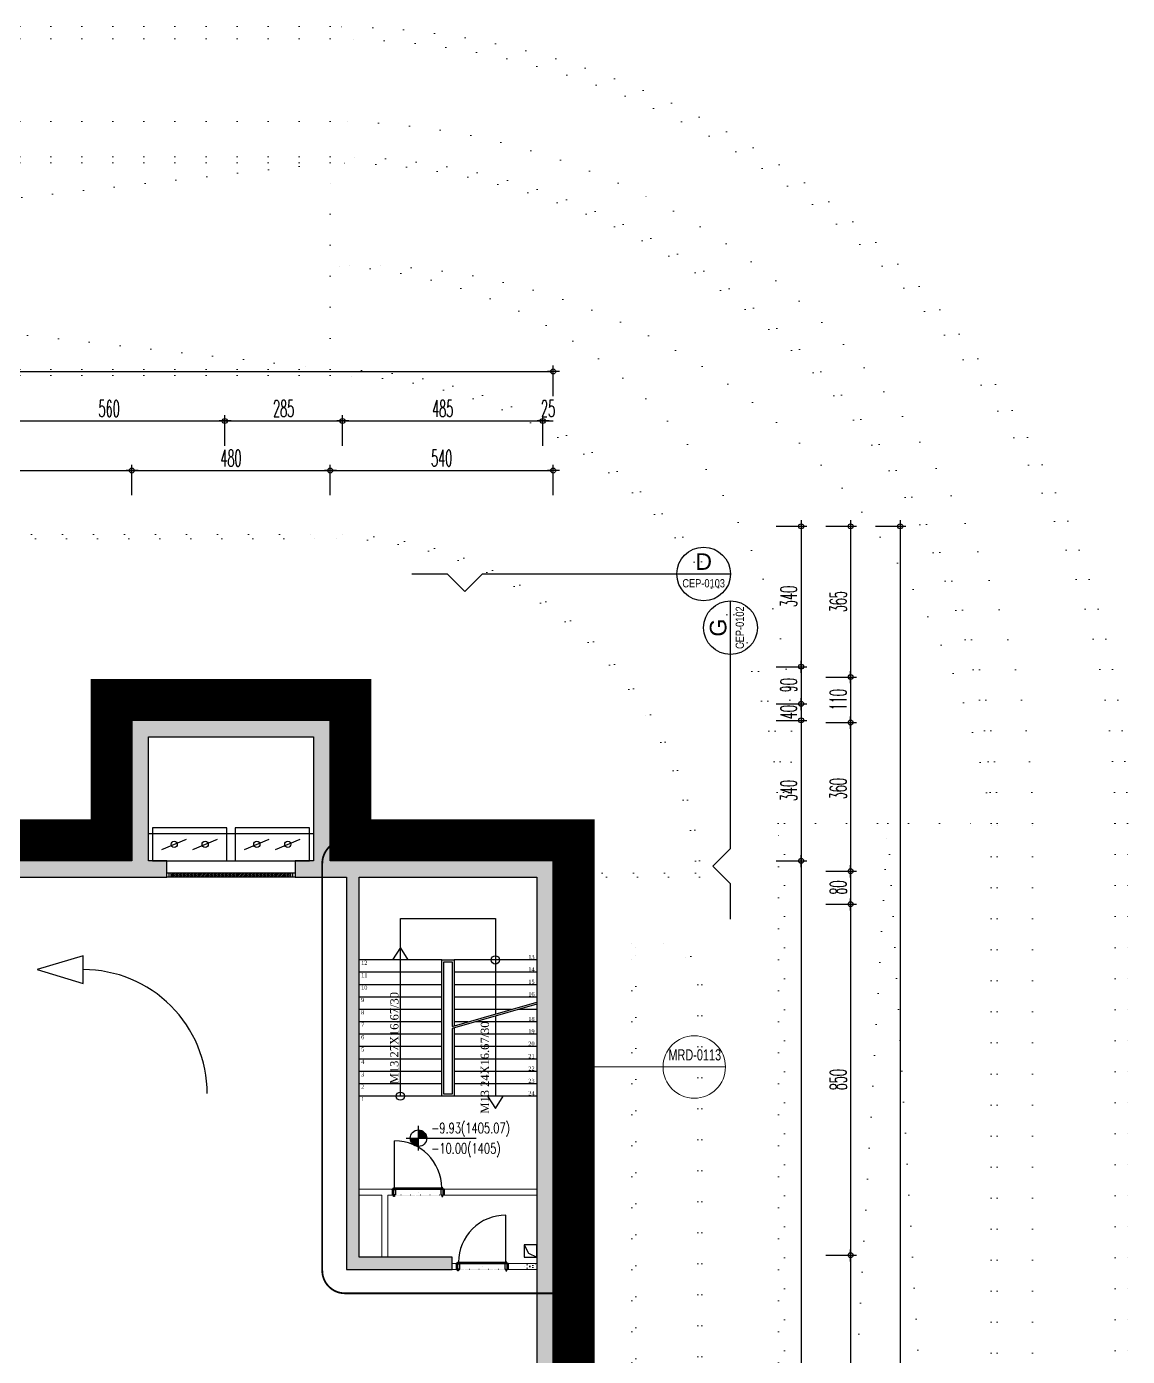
# Model space of a CAD drawing. Extents: x -5598 to 26293, y -3808 to 13850.
# Drawn here: x 19995 to 22660, y 10630 to 13850 of the extents above; entities that cross this region are included whole.
import ezdxf
from ezdxf.enums import TextEntityAlignment as Align

# ---------------------------------------------------------------- set-up
doc = ezdxf.new("R2010")
doc.units = 0
doc.header["$LTSCALE"] = 100
doc.header["$MEASUREMENT"] = 0
doc.linetypes.add('DOT', pattern=[0.25, 0, -0.25])
doc.linetypes.add('HIDDEN', pattern=[0.375, 0.25, -0.125])
for name, color, linetype in [('GOR', 7, 'Continuous'), ('KA-PEN', 5, 'Continuous'), ('KA-PEN-5 @ 1', 5, 'Continuous'), ('KOLON', 7, 'Continuous'), ('KOR KASA', 1, 'Continuous'), ('KOT', 7, 'Continuous'), ('MEKANIK', 7, 'Continuous'), ('MERD', 7, 'Continuous'), ('OK', 7, 'Continuous'), ('OLCU DIS', 7, 'Continuous'), ('SOLID', 7, 'Continuous'), ('TARAMA', 7, 'Continuous'), ('YAZI', 7, 'Continuous')]:
    doc.layers.add(name, color=color, linetype=linetype)
for name, color, linetype, lineweight in [('Y-DETAIL NUMBER', 140, 'Continuous', 18), ('Y-DUVAR GAZBETON', 161, 'Continuous', 20), ('YOLLAR', 7, 'Continuous', 15)]:
    doc.layers.add(name, color=color, linetype=linetype, lineweight=lineweight)
doc.styles.add('ARIAL', font='arial.ttf', dxfattribs={"width": 0.7})
doc.styles.add('OLC-50', font='romans.shx', dxfattribs={"width": 0.5, "height": 0.15})
doc.styles.add('olcu', font='romans.shx', dxfattribs={"width": 0.5})
doc.styles.add('style5', font='', dxfattribs={"height": 12})
doc.styles.add('YAZI', font='times.ttf')
doc.styles.get('style5').set_extended_font_data('Haettenschweiler', bold=True)
doc.dimstyles.new('1-200', dxfattribs={"dimtxt": 40, "dimasz": 2, "dimexe": 0, "dimexo": 0, "dimgap": 10, "dimtad": 1, "dimdec": 4, "dimrnd": 0.1, "dimzin": 9, "dimdsep": 46, "dimtxsty": 'olcu', "dimblk1": 'SOL', "dimblk2": 'SAG', "dimsah": 1, "dimcen": 0, "dimse1": 1, "dimse2": 1, "dimclre": 13, "dimadec": 0, "dimazin": 0, "dimtfac": 1, "dimtdec": 4, "dimtix": 1, "dimtmove": 2, "dimatfit": 2, "dimldrblk": 'SOL', "dimfxl": 0, "dimtolj": 1, "dimarcsym": 0})

# ---------------------------------------------------------------- blocks, each defined once
blk = doc.blocks.new('OK-OTOPARK2')
at = {"layer": 'OK'}
blk.add_lwpolyline([(212.1, 87.9, 0.414214), (-87.9, -212.1)], format="xyb", dxfattribs=at)
blk.add_lwpolyline([(-88.2, -324.2), (-54.2, -212.1), (-121.6, -212.1)], close=True, dxfattribs=at)
blk = doc.blocks.new('*U44')
blk.add_lwpolyline([(-7.061, 0), (-6.205, 0), (-5.778, -0.428), (-5.35, 0), (0.65, 0)])
blk.add_circle((0, 0), 0.65)
at = {"style": 'ARIAL'}
blk.add_attdef('10', text='', height=0.4, dxfattribs=at).set_placement((0, 0.3), align=Align.MIDDLE_CENTER)
at = {"style": 'ARIAL', "width": 0.8}
blk.add_attdef('AL134', text='', height=0.2, dxfattribs=at).set_placement((0, -0.225), align=Align.MIDDLE_CENTER)
blk = doc.blocks.new('*U37')
blk.add_lwpolyline([(-7.061, 0), (-6.205, 0), (-5.778, 0.428), (-5.35, 0), (0.65, 0)])
blk.add_circle((0, 0), 0.65)
at = {"style": 'ARIAL'}
blk.add_attdef('10', text='', height=0.4, dxfattribs=at).set_placement((0, 0.3), align=Align.MIDDLE_CENTER)
at = {"style": 'ARIAL', "width": 0.8}
blk.add_attdef('AL134', text='', height=0.2, dxfattribs=at).set_placement((0, -0.225), align=Align.MIDDLE_CENTER)
blk = doc.blocks.new('KESIT YERLERI')
at = {"layer": 'YAZI', "color": 7, "xscale": 100, "yscale": 100, "zscale": 100}
blk.add_blockref('*U44', (24929.2, 20904.2), dxfattribs=at).add_auto_attribs({'10': 'D', 'AL134': 'CEP-0103'})
at = {"layer": 'YAZI', "color": 7, "xscale": 100, "yscale": 100, "zscale": 100, "rotation": 90}
blk.add_blockref('*U37', (24994.2, 20774.2), dxfattribs=at).add_auto_attribs({'10': 'G', 'AL134': 'CEP-0102'})
blk = doc.blocks.new('*U550')
at = {"color": 0, "linetype": 'ByBlock', "ltscale": 3}
for p, q in [((14849.9, 1530), (-5410.1, 1530)), ((14849.9, 1500), (-5410.1, 1500)), ((14849.9, 1300), (-5410.1, 1300)), ((14849.9, 1215), (-5410.1, 1215)), ((14849.9, 1200), (-5410.1, 1200)), ((14849.9, 700), (12112.4, 700)), ((14849.9, 685), (12112.4, 685)), ((15935, -4785), (15935, -400)), ((15950, -400), (15950, -4785)), ((16450, -7540), (16450, -400)), ((16465, -7540), (16465, -400)), ((16550, -7540), (16550, -400)), ((16750, -400), (16750, -4785)), ((16780, -400), (16780, -4785)), ((15580, -690), (15652.2, -690)), ((15580, -4785), (15580, -690)), ((15590, -700), (15652.1, -700)), ((15590, -4775), (15590, -700)), ((15740, -790), (15740, -4775)), ((15750, -790), (15750, -4785))]:
    blk.add_line(p, q, dxfattribs=at)
at = {"color": 16, "linetype": 'ByBlock', "ltscale": 3}
for p, q in [((14849.9, 1200), (12624.9, 950)), ((14849.9, 700), (14849.9, 1200)), ((12624.9, 950), (14849.9, 700)), ((12625, 300), (14858.5, 300)), ((12635, 290), (14858.5, 290)), ((15949.9, -400), (16449.9, -400)), ((15950, -4785), (16199.9, -400)), ((16199.9, -400), (16450, -4785)), ((15734.2, -490.6), (15734.2, -520)), ((15744.2, -490), (15744.2, -530)), ((15734.2, -520), (15380, -520)), ((15744.2, -530), (15380, -530))]:
    blk.add_line(p, q, dxfattribs=at)
at = {"color": 0, "linetype": 'ByBlock', "ltscale": 3}
for centre, radius, start, end in [((14849.9, -400), 1930, 0, 90), ((14849.9, -400), 1900, 0, 90), ((14849.9, -400), 1700, 0, 90), ((14849.9, -400), 1615, 0, 90), ((14849.9, -400), 1600, 0, 90), ((14849.9, -400), 1100, 0, 90), ((14849.9, -400), 1085, 0, 90), ((15650, -790), 90, 0, 88.6857), ((15650, -790), 100, 360, 88.752)]:
    blk.add_arc(centre, radius, start, end, dxfattribs=at)
at = {"color": 16, "linetype": 'ByBlock', "ltscale": 3}
for centre, radius, start, end in [((14915, -596), 1547.4, 7.2772, 92.4108), ((14815.9, -200.9), 1151.4, 350.0414, 88.3059), ((14858.5, -591.5), 891.5, 6.5367, 90), ((14858.5, -591.5), 881.5, 6.5738, 90)]:
    blk.add_arc(centre, radius, start, end, dxfattribs=at)
blk = doc.blocks.new('DETAYNO4-200')
at = {"layer": 'Y-DETAIL NUMBER'}
for p, q in [((-107976.8, -237574.8), (-107576.8, -237574.8)), ((-107576.8, -237574.8), (-107105.9, -237574.8))]:
    blk.add_line(p, q, dxfattribs=at)
blk.add_circle((-107776.8, -237574.8), 200, dxfattribs=at)
at = {"layer": 'Y-DETAIL NUMBER', "style": 'style5'}
for tag, p in [('CIZIMNO', (-107776.8, -237564.8)), ('PAFTANO', (-107776.8, -237702.7))]:
    blk.add_attdef(tag, text='', height=120, dxfattribs=at).set_placement(p, align=Align.CENTER)
blk = doc.blocks.new('KOT-PL(TEMIZ&KABA)')
at = {"layer": 'KOT', "linetype": 'Continuous', "lineweight": -3}
h = blk.add_hatch(color=7, dxfattribs=at)
h.paths.add_polyline_path([(0, 0), (0.2, 0, 0.414214), (0, 0.2)])
h.paths.add_polyline_path([(0, 0), (-0.2, 0, 0.414214), (0, -0.2)])
at = {"layer": 'KOT', "color": 7, "lineweight": -3}
for p, q in [((-0.3, 0), (1.4, 0)), ((0, -0.3), (0, 0.3))]:
    blk.add_line(p, q, dxfattribs=at)
at = {"layer": 'KOT', "color": 7, "linetype": 'Continuous', "lineweight": -3}
blk.add_circle((0, 0), 0.2, dxfattribs=at)
at = {"layer": 'KOT', "color": 7, "linetype": 'Continuous', "lineweight": -3, "style": 'olcu', "width": 0.7}
for tag, p in [('KOTTEMIZ', (0.31, 0.122)), ('KOTKABA', (0.31, -0.373))]:
    blk.add_attdef(tag, p, '', height=0.25, dxfattribs=at)
blk = doc.blocks.new('*U542')
h = blk.add_hatch()
h.set_pattern_fill('LINE', color=16, scale=25, angle=45)
h.set_pattern_definition([(45, (160, 0), (-2.20971, 2.20971), [])])
h.paths.add_polyline_path([(300, -10), (300, 0), (10, 0), (10, -10)])
at = {"color": 0}
for p, q in [((0, 0), (310, 0)), ((5, 0), (5, -10)), ((10, 0), (10, -10)), ((300, 0), (300, -10)), ((305, 0), (305, -10)), ((0, -10), (310, -10))]:
    blk.add_line(p, q, dxfattribs=at)
at = {"color": 16}
blk.add_line((310, -40), (0, -40), dxfattribs=at)
blk = doc.blocks.new('*U509')
at = {"color": 0, "linetype": 'DOT', "ltscale": 0.1}
blk.add_line((-120, 15), (0, 15), dxfattribs=at)
at = {"color": 0, "lineweight": -2}
for p, q in [((-107, -3), (-107, 1)), ((-60, 7.5), (-60, 7.5)), ((-13.1, -3), (-13.1, 1)), ((-3, -3), (-3, -117))]:
    blk.add_line(p, q, dxfattribs=at)
for points in [[(-120, 0), (-120, -3), (-117, -3), (-117, 1), (-115, 1), (-115, 14), (-117, 14), (-117, 18), (-120, 18), (-120, 15)], [(0, 0), (0, -3), (-3, -3), (-3, 1), (-5, 1), (-5, 14), (-3, 14), (-3, 18), (0, 18), (0, 15)]]:
    blk.add_lwpolyline(points, dxfattribs=at)
blk.add_lwpolyline([(-117, -3), (-117, 1), (-3, 1), (-3, -3)], close=True, dxfattribs=at)
blk.add_arc((-3, -3), 114, 180, 270, dxfattribs=at)
at = {"style": 'OLC-50', "width": 0.5, "flags": 1}
for tag, p in [('K-NO', (-182.8, -83.8)), ('K-KANRENK', (-2.3, -88.8)), ('K-BLOK', (-183.4, -120.6)), ('K-KAT', (-184.3, -156)), ('K-KASRENK', (-1.2, -126.7)), ('K-TAMACILMA', (-2.8, -165.7)), ('K-MAHALKOD', (-183.3, -194)), ('K-FOTOSEL', (-1.8, -201.7)), ('K-MAHALAD', (-184.8, -233)), ('K-HERMETIK', (0.1, -236.3)), ('K-ACILISYON', (-183.8, -268.9)), ('K-HIDROLIK', (-2.2, -270.2)), ('K-YANGIN', (-181.9, -303.5)), ('K-KART', (-0.4, -303.8)), ('K-KANATTIP', (-184.2, -337.4)), ('K-BAND', (-1.8, -345.7)), ('K-KANATMALZ', (-182.4, -371.1)), ('K-MENFEZ', (0.1, -380.3)), ('K-KASAMALZ', (-181.4, -410.1)), ('K-PBAR', (-2.2, -414.1)), ('K-KASATIP', (-182, -446.8)), ('K-ELEKTRIKLI', (-0.4, -447.8)), ('K-DUVAR', (-182, -485.2)), ('K-TIP', (-0.4, -486.4)), ('K-REZ1', (-0.4, -524.3)), ('K-REZ2', (-0.4, -560.8)), ('K-REZ3', (-0.4, -600.7))]:
    blk.add_attdef(tag, p, '', height=30, dxfattribs=at)
blk = doc.blocks.new('*U517')
at = {"color": 0, "linetype": 'DOT', "ltscale": 0.1}
blk.add_line((-120, 15), (0, 15), dxfattribs=at)
at = {"color": 0, "lineweight": -2}
for p, q in [((-107, -3), (-107, 1)), ((-60, 7.5), (-60, 7.5)), ((-13.1, -3), (-13.1, 1)), ((-117, -3), (-117, -117))]:
    blk.add_line(p, q, dxfattribs=at)
for points in [[(-120, 0), (-120, -3), (-117, -3), (-117, 1), (-115, 1), (-115, 14), (-117, 14), (-117, 18), (-120, 18), (-120, 15)], [(0, 0), (0, -3), (-3, -3), (-3, 1), (-5, 1), (-5, 14), (-3, 14), (-3, 18), (0, 18), (0, 15)]]:
    blk.add_lwpolyline(points, dxfattribs=at)
blk.add_lwpolyline([(-117, -3), (-117, 1), (-3, 1), (-3, -3)], close=True, dxfattribs=at)
blk.add_arc((-117, -3), 114, 270, 0, dxfattribs=at)
at = {"style": 'OLC-50', "width": 0.5, "flags": 1}
for tag, p in [('K-NO', (-182.8, -83.8)), ('K-KANRENK', (-2.3, -88.8)), ('K-BLOK', (-183.4, -120.6)), ('K-KAT', (-184.3, -156)), ('K-KASRENK', (-1.2, -126.7)), ('K-TAMACILMA', (-2.8, -165.7)), ('K-MAHALKOD', (-183.3, -194)), ('K-FOTOSEL', (-1.8, -201.7)), ('K-MAHALAD', (-184.8, -233)), ('K-HERMETIK', (0.1, -236.3)), ('K-ACILISYON', (-183.8, -268.9)), ('K-HIDROLIK', (-2.2, -270.2)), ('K-YANGIN', (-181.9, -303.5)), ('K-KART', (-0.4, -303.8)), ('K-KANATTIP', (-184.2, -337.4)), ('K-BAND', (-1.8, -345.7)), ('K-KANATMALZ', (-182.4, -371.1)), ('K-MENFEZ', (0.1, -380.3)), ('K-KASAMALZ', (-181.4, -410.1)), ('K-PBAR', (-2.2, -414.1)), ('K-KASATIP', (-182, -446.8)), ('K-ELEKTRIKLI', (-0.4, -447.8)), ('K-DUVAR', (-182, -485.2)), ('K-TIP', (-0.4, -486.4)), ('K-REZ1', (-0.4, -524.3)), ('K-REZ2', (-0.4, -560.8)), ('K-REZ3', (-0.4, -600.7))]:
    blk.add_attdef(tag, p, '', height=30, dxfattribs=at)
blk = doc.blocks.new('*U91')
at = {"layer": 'KOR KASA'}
for p, q in [((0, 126), (15, 126)), ((15, 126), (15, 123)), ((0, 3), (0, 0)), ((0, 3), (15, 3)), ((15, 3), (15, 0))]:
    blk.add_line(p, q, dxfattribs=at)
for points in [[(15, 126), (0, 123)], [(0, 126), (15, 123)], [(0, 126), (0, 123)], [(0, 123), (15, 123)], [(15, 3), (0, 0)], [(0, 3), (15, 0)], [(0, 0), (15, 0)]]:
    blk.add_lwpolyline(points, dxfattribs=at)
blk = doc.blocks.new('TASIYICI SISTEM (1.BODRUM KAT)')
at = {"layer": 'TARAMA'}
h = blk.add_hatch(dxfattribs=at)
h.set_pattern_fill('ANSI33', color=253, scale=100)
h.set_pattern_definition([(45, (-5880, -12320), (-17.67767, 17.67767), []), (45, (-5862.322, -12320), (-17.67767, 17.67767), [12.5, -6.25])])
h.paths.add_polyline_path([(14455, -490), (14410, -490), (14410, -190), (14810, -190), (14810, -490), (14765, -490), (14765, -530), (14890, -530), (14890, -1480), (15145, -1480), (15145, -1450), (14920, -1450), (14920, -530), (15350, -530), (15350, -4295.5), (15370, -4340.5), (15390, -4295.5), (15390, -490), (14850, -490), (14850, -150), (14370, -150), (14370, -490), (9600, -490), (9600, -150), (9120, -150), (9120, -490), (7560, -490), (7560, -150), (7080, -150), (7080, -490), (6625, -490), (6625, -150), (5645, -150), (5645, -490), (5200, -490), (5200, -150), (4720, -150), (4720, -490), (2000, -490), (2000, -150), (1520, -150), (1520, -490), (375, -490), (375, -150), (-55, -150), (-55, -110), (-2165, -110), (-2165, -20), (-3305, -20), (-3305, 320), (-3910, 320), (-3910, -20), (-4940, -20), (-4940, 320), (-5610, 320), (-5610, -20), (-6080, -20), (-6080, -60), (-5525, -60), (-5525, -20), (-5570, -20), (-5570, 280), (-5170, 280), (-5170, -20), (-5215, -20), (-5215, -60), (-5110, -60), (-5110, -20), (-5145, -20), (-5145, 280), (-4980, 280), (-4980, -20), (-5020, -20), (-5020, -60), (-3825, -60), (-3825, -20), (-3870, -20), (-3870, 280), (-3470, 280), (-3470, -20), (-3515, -20), (-3515, -60), (-3445, -60), (-3445, -20), (-3445, 280), (-3345, 280), (-3345, -60), (-2225, -60), (-2225, -190), (-2095, -190), (-2095, -150), (-1385, -150), (-1385, -265), (-1355, -265), (-1355, -150), (-1005, -150), (-1005, -265), (-975, -265), (-975, -150), (-95, -150), (-95, -580), (-975, -580), (-975, -405), (-1005, -405), (-1005, -610), (-65, -610), (-65, -530), (205, -530), (205, -490), (-65, -490), (-65, -190), (335, -190), (335, -490), (325, -490), (325, -530), (1605, -530), (1605, -490), (1560, -490), (1560, -190), (1960, -190), (1960, -490), (1915, -490), (1915, -530), (4805, -530), (4805, -490), (4760, -490), (4760, -190), (5160, -190), (5160, -490), (5115, -490), (5115, -530), (6445, -530), (6445, -490), (5685, -490), (5685, -190), (6585, -190), (6585, -530), (7165, -530), (7165, -490), (7120, -490), (7120, -190), (7520, -190), (7520, -490), (7475, -490), (7475, -530), (9205, -530), (9205, -490), (9160, -490), (9160, -190), (9560, -190), (9560, -490), (9515, -490), (9515, -530), (14455, -530)])
at = {"layer": 'GOR', "color": 6}
blk.add_line((14810, -425), (14410, -425), dxfattribs=at)
at = {"layer": 'GOR', "color": 6, "ltscale": 0.5}
blk.add_lwpolyline([(15320, -1420), (15330, -1440), (15350, -1450)], dxfattribs=at)
blk.add_lwpolyline([(15320, -1450), (15350, -1450), (15350, -1420), (15320, -1420)], close=True, dxfattribs=at)
at = {"layer": 'KOLON', "color": 4}
for points in [[(9515, -530), (14455, -530), (14455, -490), (14410, -490), (14410, -190), (14810, -190), (14810, -490), (14765, -490), (14765, -530), (14890, -530), (14890, -1480), (15145, -1480), (15145, -1450), (14920, -1450), (14920, -530), (15350, -530), (15350, -5535)], [(15390, -5575), (15390, -490), (14850, -490), (14850, -150), (14370, -150), (14370, -490), (9600, -490), (9600, -150), (9120, -150), (9120, -490), (7560, -490), (7560, -150), (7080, -150), (7080, -490), (6625, -490), (6625, -150), (5645, -150)]]:
    blk.add_lwpolyline(points, dxfattribs=at)
at = {"layer": 'MERD', "color": 6}
for p, q in [((15020, -700), (15000.8, -730)), ((15039.2, -730), (15020, -700)), ((15120, -730), (14920, -730)), ((15350, -730), (15150, -730)), ((15120, -760), (14920, -760)), ((15350, -760), (15150, -760)), ((15120, -790), (14920, -790)), ((15350, -790), (15150, -790)), ((15120, -820), (14920, -820)), ((15145, -891.4), (15350, -832.4)), ((15350, -820), (15150, -820)), ((15120, -850), (14920, -850)), ((15350, -837.4), (15145, -896.4)), ((15288.9, -850), (15150, -850)), ((15350, -850), (15306.3, -850)), ((15120, -880), (14920, -880)), ((15184.5, -880), (15150, -880)), ((15350, -880), (15201.9, -880)), ((15120, -910), (14920, -910)), ((15350, -910), (15150, -910)), ((15120, -940), (14920, -940)), ((15350, -940), (15150, -940)), ((15120, -970), (14920, -970)), ((15350, -970), (15150, -970)), ((15120, -1000), (14920, -1000)), ((15120, -1030), (14920, -1030)), ((15350, -1000), (15150, -1000)), ((15350, -1030), (15150, -1030)), ((15120, -1060), (14920, -1060)), ((15145, -1055), (15125, -1055)), ((15350, -1060), (15150, -1060)), ((15230.8, -1060), (15250, -1090)), ((15250, -1090), (15269.2, -1060))]:
    blk.add_line(p, q, dxfattribs=at)
for points in [[(15020, -1060), (15020, -630), (15250, -630), (15250, -861.2)], [(15150, -894.9), (15150, -1060), (15120, -1060), (15120, -730), (15150, -730), (15150, -889.9)], [(15125, -1055), (15125, -735), (15145, -735), (15145, -891.4)], [(15250, -866.2), (15250, -1060)], [(15145, -896.4), (15145, -1055)]]:
    blk.add_lwpolyline(points, dxfattribs=at)
for centre in [(15250, -730), (15020, -1060)]:
    blk.add_circle(centre, 10, dxfattribs=at)
at = {"layer": 'Y-DUVAR GAZBETON'}
for p, q in [((15000, -1285), (14920, -1285)), ((15000, -1300), (15000, -1285)), ((15350, -1285), (15126, -1285)), ((15126, -1300), (15126, -1285)), ((14975, -1300), (14920, -1300)), ((14975, -1300), (14975, -1450)), ((15000, -1300), (14990, -1300)), ((14990, -1300), (14990, -1450)), ((15350, -1300), (15126, -1300))]:
    blk.add_line(p, q, dxfattribs=at)
at = {"layer": 'Y-DUVAR GAZBETON', "linetype": 'DOT', "ltscale": 0.3}
for p, q in [((15320, -1480), (15350, -1465)), ((15320, -1465), (15350, -1480))]:
    blk.add_line(p, q, dxfattribs=at)
at = {"layer": 'Y-DUVAR GAZBETON'}
for points in [[(15145, -1480), (15155, -1480), (15155, -1465), (15145, -1465)], [(15350, -1480), (15281, -1480), (15281, -1465), (15350, -1465)]]:
    blk.add_lwpolyline(points, dxfattribs=at)
at = {"layer": 'Y-DUVAR GAZBETON', "linetype": 'DOT', "ltscale": 0.3}
blk.add_lwpolyline([(15320, -1480), (15350, -1480), (15350, -1465), (15320, -1465)], close=True, dxfattribs=at)
at = {"layer": 'KA-PEN', "color": 5, "rotation": 180}
blk.add_blockref('*U542', (14765, -530), dxfattribs=at)
at = {"layer": 'KA-PEN-5 @ 1', "rotation": 180}
for name, p in [('*U509', (15003, -1285)), ('*U517', (15158, -1465))]:
    blk.add_blockref(name, p, dxfattribs=at)
at = {"layer": 'KOR KASA', "rotation": 270}
for p in [(15000, -1285), (15155, -1465)]:
    blk.add_blockref('*U91', p, dxfattribs=at)
at = {"layer": 'KOT', "xscale": 100, "yscale": 100, "zscale": 100}
blk.add_blockref('KOT-PL(TEMIZ&KABA)', (15063.8, -1161.8), dxfattribs=at).add_auto_attribs({'KOTTEMIZ': '-9.93(1405.07)', 'KOTKABA': '-10.00(1405)'})
at = {"layer": 'YAZI', "color": 7, "style": 'YAZI'}
for s, p in [('12', (14925, -732)), ('11', (14925, -762)), ('10', (14925, -792)), ('9', (14925, -822)), ('8', (14925, -852)), ('7', (14925, -882)), ('6', (14925, -912)), ('5', (14925, -942)), ('4', (14925, -972)), ('3', (14925, -1002)), ('2', (14925, -1032)), ('1', (14925, -1062))]:
    blk.add_text(s, height=10, dxfattribs=at).set_placement(p, align=Align.TOP_LEFT)
for s, p in [('13', (15345, -728)), ('14', (15345, -758)), ('15', (15345, -788)), ('16', (15345, -818)), ('18', (15345, -878)), ('19', (15345, -908)), ('20', (15345, -938)), ('21', (15345, -968)), ('22', (15345, -998)), ('23', (15345, -1028)), ('24', (15345, -1058))]:
    blk.add_text(s, height=10, dxfattribs=at).set_placement(p, align=Align.RIGHT)
for s, p in [('M13 27X16.67/30', (15015.3, -1031)), ('M13 24X16.67/30', (15234.6, -1102.3))]:
    blk.add_text(s, height=20, rotation=90, dxfattribs=at).set_placement(p)
blk = doc.blocks.new('SOL')
at = {"color": 0}
for p, q in [((0, 30), (0, -7)), ((7.6, 0), (-7, 0))]:
    blk.add_line(p, q, dxfattribs=at)
blk.add_circle((0, 0), 3, dxfattribs=at)
blk = doc.blocks.new('SAG')
at = {"color": 0}
for p, q in [((7.6, 0), (-7, 0)), ((0, -30), (0, 7))]:
    blk.add_line(p, q, dxfattribs=at)
blk.add_circle((0, 0), 3, dxfattribs=at)
blk = doc.blocks.new('*D387')
at = {"layer": 'OLCU DIS', "color": 0, "lineweight": -2, "transparency": 16777216}
blk.add_line((15482, 12775), (20248, 12775), dxfattribs=at)
at = {"layer": 'OLCU DIS', "color": 0, "lineweight": -2, "transparency": 16777216, "xscale": 2, "yscale": 2, "zscale": 2, "rotation": 180}
blk.add_blockref('SOL', (15480, 12775), dxfattribs=at)
at = {"layer": 'OLCU DIS', "color": 0, "lineweight": -2, "transparency": 16777216, "xscale": 2, "yscale": 2, "zscale": 2}
blk.add_blockref('SAG', (20250, 12775), dxfattribs=at)
at = {"layer": 'OLCU DIS', "color": 0, "transparency": 16777216, "insert": (17803.1, 12805), "char_height": 40, "attachment_point": 5, "style": 'olcu'}
blk.add_mtext('\\A1;4770', dxfattribs=at)
blk = doc.blocks.new('*D388')
at = {"layer": 'OLCU DIS', "color": 0, "lineweight": -2, "transparency": 16777216}
blk.add_line((20252, 12775), (20728, 12775), dxfattribs=at)
at = {"layer": 'OLCU DIS', "color": 0, "lineweight": -2, "transparency": 16777216, "xscale": 2, "yscale": 2, "zscale": 2, "rotation": 180}
blk.add_blockref('SOL', (20250, 12775), dxfattribs=at)
at = {"layer": 'OLCU DIS', "color": 0, "lineweight": -2, "transparency": 16777216, "xscale": 2, "yscale": 2, "zscale": 2}
blk.add_blockref('SAG', (20730, 12775), dxfattribs=at)
at = {"layer": 'OLCU DIS', "color": 0, "transparency": 16777216, "insert": (20490, 12805), "char_height": 40, "attachment_point": 5, "style": 'olcu'}
blk.add_mtext('\\A1;480', dxfattribs=at)
blk = doc.blocks.new('*D389')
at = {"layer": 'OLCU DIS', "color": 0, "lineweight": -2, "transparency": 16777216}
blk.add_line((20732, 12775), (21268, 12775), dxfattribs=at)
at = {"layer": 'OLCU DIS', "color": 0, "lineweight": -2, "transparency": 16777216, "xscale": 2, "yscale": 2, "zscale": 2, "rotation": 180}
blk.add_blockref('SOL', (20730, 12775), dxfattribs=at)
at = {"layer": 'OLCU DIS', "color": 0, "lineweight": -2, "transparency": 16777216, "xscale": 2, "yscale": 2, "zscale": 2}
blk.add_blockref('SAG', (21270, 12775), dxfattribs=at)
at = {"layer": 'OLCU DIS', "color": 0, "transparency": 16777216, "insert": (21000, 12805), "char_height": 40, "attachment_point": 5, "style": 'olcu'}
blk.add_mtext('\\A1;540', dxfattribs=at)
blk = doc.blocks.new('*D434')
at = {"layer": 'OLCU DIS', "color": 0, "lineweight": -2, "transparency": 16777216}
blk.add_line((19917, 12895), (20473, 12895), dxfattribs=at)
at = {"layer": 'OLCU DIS', "color": 0, "lineweight": -2, "transparency": 16777216, "xscale": 2, "yscale": 2, "zscale": 2, "rotation": 180}
blk.add_blockref('SOL', (19915, 12895), dxfattribs=at)
at = {"layer": 'OLCU DIS', "color": 0, "lineweight": -2, "transparency": 16777216, "xscale": 2, "yscale": 2, "zscale": 2}
blk.add_blockref('SAG', (20475, 12895), dxfattribs=at)
at = {"layer": 'OLCU DIS', "color": 0, "transparency": 16777216, "insert": (20195, 12925), "char_height": 40, "attachment_point": 5, "style": 'olcu'}
blk.add_mtext('\\A1;560', dxfattribs=at)
blk = doc.blocks.new('*D435')
at = {"layer": 'OLCU DIS', "color": 0, "lineweight": -2, "transparency": 16777216}
blk.add_line((20477, 12895), (20758, 12895), dxfattribs=at)
at = {"layer": 'OLCU DIS', "color": 0, "lineweight": -2, "transparency": 16777216, "xscale": 2, "yscale": 2, "zscale": 2, "rotation": 180}
blk.add_blockref('SOL', (20475, 12895), dxfattribs=at)
at = {"layer": 'OLCU DIS', "color": 0, "lineweight": -2, "transparency": 16777216, "xscale": 2, "yscale": 2, "zscale": 2}
blk.add_blockref('SAG', (20760, 12895), dxfattribs=at)
at = {"layer": 'OLCU DIS', "color": 0, "transparency": 16777216, "insert": (20617.5, 12925), "char_height": 40, "attachment_point": 5, "style": 'olcu'}
blk.add_mtext('\\A1;285', dxfattribs=at)
blk = doc.blocks.new('*D436')
at = {"layer": 'OLCU DIS', "color": 0, "lineweight": -2, "transparency": 16777216}
blk.add_line((20762, 12895), (21243, 12895), dxfattribs=at)
at = {"layer": 'OLCU DIS', "color": 0, "lineweight": -2, "transparency": 16777216, "xscale": 2, "yscale": 2, "zscale": 2, "rotation": 180}
blk.add_blockref('SOL', (20760, 12895), dxfattribs=at)
at = {"layer": 'OLCU DIS', "color": 0, "lineweight": -2, "transparency": 16777216, "xscale": 2, "yscale": 2, "zscale": 2}
blk.add_blockref('SAG', (21245, 12895), dxfattribs=at)
at = {"layer": 'OLCU DIS', "color": 0, "transparency": 16777216, "insert": (21002.5, 12925), "char_height": 40, "attachment_point": 5, "style": 'olcu'}
blk.add_mtext('\\A1;485', dxfattribs=at)
blk = doc.blocks.new('*D437')
at = {"layer": 'OLCU DIS', "color": 0, "lineweight": -2, "transparency": 16777216}
blk.add_line((21245, 12895), (21270, 12895), dxfattribs=at)
at = {"layer": 'OLCU DIS', "color": 0, "transparency": 16777216, "insert": (21257.5, 12925), "char_height": 40, "attachment_point": 5, "style": 'olcu'}
blk.add_mtext('\\A1;25', dxfattribs=at)
blk = doc.blocks.new('*D438')
at = {"layer": 'OLCU DIS', "color": 0, "lineweight": -2, "transparency": 16777216}
blk.add_line((-2968, 13015), (21268, 13015), dxfattribs=at)
at = {"layer": 'OLCU DIS', "color": 0, "lineweight": -2, "transparency": 16777216, "xscale": 2, "yscale": 2, "zscale": 2, "rotation": 180}
blk.add_blockref('SOL', (-2970, 13015), dxfattribs=at)
at = {"layer": 'OLCU DIS', "color": 0, "lineweight": -2, "transparency": 16777216, "xscale": 2, "yscale": 2, "zscale": 2}
blk.add_blockref('SAG', (21270, 13015), dxfattribs=at)
at = {"layer": 'OLCU DIS', "color": 0, "transparency": 16777216, "insert": (9252.5, 13045), "char_height": 40, "attachment_point": 5, "style": 'olcu'}
blk.add_mtext('\\A1;24240', dxfattribs=at)
blk = doc.blocks.new('*D439')
at = {"layer": 'OLCU DIS', "color": 0, "lineweight": -2, "transparency": 16777216}
blk.add_line((21870, 12638), (21870, 12302), dxfattribs=at)
at = {"layer": 'OLCU DIS', "color": 0, "lineweight": -2, "transparency": 16777216, "xscale": 2, "yscale": 2, "zscale": 2}
for name, p, rotation in [('SOL', (21870, 12640), 90), ('SAG', (21870, 12300), 270)]:
    blk.add_blockref(name, p, dxfattribs=dict(at, rotation=rotation))
at = {"layer": 'OLCU DIS', "color": 0, "transparency": 16777216, "insert": (21840, 12470), "char_height": 40, "attachment_point": 5, "rotation": 90, "style": 'olcu'}
blk.add_mtext('\\A1;340', dxfattribs=at)
blk = doc.blocks.new('*D440')
at = {"layer": 'OLCU DIS', "color": 0, "lineweight": -2, "transparency": 16777216}
blk.add_line((21870, 12298), (21870, 12212), dxfattribs=at)
at = {"layer": 'OLCU DIS', "color": 0, "lineweight": -2, "transparency": 16777216, "xscale": 2, "yscale": 2, "zscale": 2}
for name, p, rotation in [('SOL', (21870, 12300), 90), ('SAG', (21870, 12210), 270)]:
    blk.add_blockref(name, p, dxfattribs=dict(at, rotation=rotation))
at = {"layer": 'OLCU DIS', "color": 0, "transparency": 16777216, "insert": (21840, 12255), "char_height": 40, "attachment_point": 5, "rotation": 90, "style": 'olcu'}
blk.add_mtext('\\A1;90', dxfattribs=at)
blk = doc.blocks.new('*D441')
at = {"layer": 'OLCU DIS', "color": 0, "lineweight": -2, "transparency": 16777216}
blk.add_line((21870, 12210), (21870, 12170), dxfattribs=at)
at = {"layer": 'OLCU DIS', "color": 0, "transparency": 16777216, "insert": (21840, 12190), "char_height": 40, "attachment_point": 5, "rotation": 90, "style": 'olcu'}
blk.add_mtext('\\A1;40', dxfattribs=at)
blk = doc.blocks.new('*D442')
at = {"layer": 'OLCU DIS', "color": 0, "lineweight": -2, "transparency": 16777216}
blk.add_line((21870, 12168), (21870, 11832), dxfattribs=at)
at = {"layer": 'OLCU DIS', "color": 0, "lineweight": -2, "transparency": 16777216, "xscale": 2, "yscale": 2, "zscale": 2}
for name, p, rotation in [('SOL', (21870, 12170), 90), ('SAG', (21870, 11830), 270)]:
    blk.add_blockref(name, p, dxfattribs=dict(at, rotation=rotation))
at = {"layer": 'OLCU DIS', "color": 0, "transparency": 16777216, "insert": (21840, 12000), "char_height": 40, "attachment_point": 5, "rotation": 90, "style": 'olcu'}
blk.add_mtext('\\A1;340', dxfattribs=at)
blk = doc.blocks.new('*D443')
at = {"layer": 'OLCU DIS', "color": 0, "lineweight": -2, "transparency": 16777216}
blk.add_line((21870, 11828), (21870, 6747), dxfattribs=at)
at = {"layer": 'OLCU DIS', "color": 0, "lineweight": -2, "transparency": 16777216, "xscale": 2, "yscale": 2, "zscale": 2}
for name, p, rotation in [('SOL', (21870, 11830), 90), ('SAG', (21870, 6745), 270)]:
    blk.add_blockref(name, p, dxfattribs=dict(at, rotation=rotation))
at = {"layer": 'OLCU DIS', "color": 0, "transparency": 16777216, "insert": (21840, 9394.7), "char_height": 40, "attachment_point": 5, "rotation": 90, "style": 'olcu'}
blk.add_mtext('\\A1;5085', dxfattribs=at)
blk = doc.blocks.new('*D446')
at = {"layer": 'OLCU DIS', "color": 0, "lineweight": -2, "transparency": 16777216}
blk.add_line((21990, 12638), (21990, 12277), dxfattribs=at)
at = {"layer": 'OLCU DIS', "color": 0, "lineweight": -2, "transparency": 16777216, "xscale": 2, "yscale": 2, "zscale": 2}
for name, p, rotation in [('SOL', (21990, 12640), 90), ('SAG', (21990, 12275), 270)]:
    blk.add_blockref(name, p, dxfattribs=dict(at, rotation=rotation))
at = {"layer": 'OLCU DIS', "color": 0, "transparency": 16777216, "insert": (21960, 12457.5), "char_height": 40, "attachment_point": 5, "rotation": 90, "style": 'olcu'}
blk.add_mtext('\\A1;365', dxfattribs=at)
blk = doc.blocks.new('*D447')
at = {"layer": 'OLCU DIS', "color": 0, "lineweight": -2, "transparency": 16777216}
blk.add_line((21990, 12273), (21990, 12167), dxfattribs=at)
at = {"layer": 'OLCU DIS', "color": 0, "lineweight": -2, "transparency": 16777216, "xscale": 2, "yscale": 2, "zscale": 2}
for name, p, rotation in [('SOL', (21990, 12275), 90), ('SAG', (21990, 12165), 270)]:
    blk.add_blockref(name, p, dxfattribs=dict(at, rotation=rotation))
at = {"layer": 'OLCU DIS', "color": 0, "transparency": 16777216, "insert": (21960, 12220), "char_height": 40, "attachment_point": 5, "rotation": 90, "style": 'olcu'}
blk.add_mtext('\\A1;110', dxfattribs=at)
blk = doc.blocks.new('*D448')
at = {"layer": 'OLCU DIS', "color": 0, "lineweight": -2, "transparency": 16777216}
blk.add_line((21990, 12163), (21990, 11807), dxfattribs=at)
at = {"layer": 'OLCU DIS', "color": 0, "lineweight": -2, "transparency": 16777216, "xscale": 2, "yscale": 2, "zscale": 2}
for name, p, rotation in [('SOL', (21990, 12165), 90), ('SAG', (21990, 11805), 270)]:
    blk.add_blockref(name, p, dxfattribs=dict(at, rotation=rotation))
at = {"layer": 'OLCU DIS', "color": 0, "transparency": 16777216, "insert": (21960, 12004.5), "char_height": 40, "attachment_point": 5, "rotation": 90, "style": 'olcu'}
blk.add_mtext('\\A1;360', dxfattribs=at)
blk = doc.blocks.new('*D449')
at = {"layer": 'OLCU DIS', "color": 0, "lineweight": -2, "transparency": 16777216}
blk.add_line((21990, 11803), (21990, 11727), dxfattribs=at)
at = {"layer": 'OLCU DIS', "color": 0, "lineweight": -2, "transparency": 16777216, "xscale": 2, "yscale": 2, "zscale": 2}
for name, p, rotation in [('SOL', (21990, 11805), 90), ('SAG', (21990, 11725), 270)]:
    blk.add_blockref(name, p, dxfattribs=dict(at, rotation=rotation))
at = {"layer": 'OLCU DIS', "color": 0, "transparency": 16777216, "insert": (21960, 11765), "char_height": 40, "attachment_point": 5, "rotation": 90, "style": 'olcu'}
blk.add_mtext('\\A1;80', dxfattribs=at)
blk = doc.blocks.new('*D450')
at = {"layer": 'OLCU DIS', "color": 0, "lineweight": -2, "transparency": 16777216}
blk.add_line((21990, 11723), (21990, 10877), dxfattribs=at)
at = {"layer": 'OLCU DIS', "color": 0, "lineweight": -2, "transparency": 16777216, "xscale": 2, "yscale": 2, "zscale": 2}
for name, p, rotation in [('SOL', (21990, 11725), 90), ('SAG', (21990, 10875), 270)]:
    blk.add_blockref(name, p, dxfattribs=dict(at, rotation=rotation))
at = {"layer": 'OLCU DIS', "color": 0, "transparency": 16777216, "insert": (21960, 11300), "char_height": 40, "attachment_point": 5, "rotation": 90, "style": 'olcu'}
blk.add_mtext('\\A1;850', dxfattribs=at)
blk = doc.blocks.new('*D451')
at = {"layer": 'OLCU DIS', "color": 0, "lineweight": -2, "transparency": 16777216}
blk.add_line((21990, 10873), (21990, 10027), dxfattribs=at)
at = {"layer": 'OLCU DIS', "color": 0, "lineweight": -2, "transparency": 16777216, "xscale": 2, "yscale": 2, "zscale": 2}
for name, p, rotation in [('SOL', (21990, 10875), 90), ('SAG', (21990, 10025), 270)]:
    blk.add_blockref(name, p, dxfattribs=dict(at, rotation=rotation))
at = {"layer": 'OLCU DIS', "color": 0, "transparency": 16777216, "insert": (21960, 10450), "char_height": 40, "attachment_point": 5, "rotation": 90, "style": 'olcu'}
blk.add_mtext('\\A1;850', dxfattribs=at)
blk = doc.blocks.new('*D472')
at = {"layer": 'OLCU DIS', "color": 0, "lineweight": -2, "transparency": 16777216}
blk.add_line((22110, 12638), (22110, -338), dxfattribs=at)
at = {"layer": 'OLCU DIS', "color": 0, "lineweight": -2, "transparency": 16777216, "xscale": 2, "yscale": 2, "zscale": 2}
for name, p, rotation in [('SOL', (22110, 12640), 90), ('SAG', (22110, -340), 270)]:
    blk.add_blockref(name, p, dxfattribs=dict(at, rotation=rotation))
at = {"layer": 'OLCU DIS', "color": 0, "transparency": 16777216, "insert": (22080, 5680.9), "char_height": 40, "attachment_point": 5, "rotation": 90, "style": 'olcu'}
blk.add_mtext('\\A1;12980', dxfattribs=at)
blk = doc.blocks.new('ALR_MOTORLU_DUMAN_DAMPERI_(120X80)')
at = {"color": 0}
blk.add_lwpolyline([(-90, -40), (90, -40), (90, 40), (-90, 40)], close=True, dxfattribs=at)
for points in [[(-67.5, -12.5), (-7.5, 12.5)], [(7.5, -12.5), (67.5, 12.5)]]:
    blk.add_lwpolyline(points, dxfattribs=at)
for centre in [(-37.5, 0), (37.5, 0)]:
    blk.add_circle(centre, 7.5, dxfattribs=at)

msp = doc.modelspace()

# ---------------------------------------------------------------- linework, layer by layer
at = {"layer": 'SOLID', "color": 251, "const_width": 100}
msp.add_lwpolyline([(11475, 12220.00012), (12555, 12220.00012), (12555, 11880), (12910, 11880), (12910, 12220), (13490, 12220), (13490, 11880), (14950, 11880), (14950, 12220), (15530, 12220), (15530, 11880), (20200, 11880), (20200, 12220), (20780, 12220), (20780, 11880), (21320, 11880), (21320, 6695)], dxfattribs=at)
at = {"layer": 'Y-DETAIL NUMBER', "linetype": 'HIDDEN', "const_width": 4.374}
msp.add_lwpolyline([(20765.91557, 11878.77473), (21302.84835, 11878.77473, -0.4142135624), (21357.84835, 11823.77473), (21357.84835, 10837.67465, -0.4142135624), (21302.84835, 10782.67465), (20765.91557, 10782.67465, -0.4142135624), (20710.91557, 10837.67465), (20710.91557, 11823.77473, -0.4142135624)], format="xyb", close=True, dxfattribs=at)

# ---------------------------------------------------------------- block references
at = {"layer": 'KOLON'}
msp.add_blockref('TASIYICI SISTEM (1.BODRUM KAT)', (5880, 12320), dxfattribs=at)
at = {"layer": 'MEKANIK', "color": 60}
for p in [(20389.99956, 11869.90645), (20590.00044, 11870.00021)]:
    msp.add_blockref('ALR_MOTORLU_DUMAN_DAMPERI_(120X80)', p, dxfattribs=at)
at = {"layer": 'OK', "color": 252, "rotation": 270}
msp.add_blockref('OK-OTOPARK2', (20344.56547, 11478.56162), dxfattribs=at)
at = {"layer": 'Y-DETAIL NUMBER'}
ref = msp.add_blockref('DETAYNO4-200', (-19128.19021, -78472.56392), dxfattribs=dict(at, xscale=0.3779999999329448, yscale=0.3779999999329448, zscale=0.3779999999329448, rotation=180))
ref.add_attrib('CIZIMNO', 'MRD-0113', dxfattribs={"height": 27, "style": 'ARIAL', "width": 0.7}).set_placement((21612.69397, 11373.56406), align=Align.TOP_CENTER)
at = {"layer": 'YAZI'}
msp.add_blockref('KESIT YERLERI', (-3295, -8379.7089), dxfattribs=at)
at = {"layer": 'YOLLAR', "color": 9, "linetype": 'DOT'}
msp.add_blockref('*U550', (5880, 12320.00004), dxfattribs=at)

# ---------------------------------------------------------------- dimensions: what is measured, and where the dimension line sits
at = {"layer": 'OLCU DIS', "color": 7}
for base, p1, p2, picture, middle in [((21270, 13015), (-2970, 12715), (21270, 12715), '*D438', (9252.53122, 13045)), ((20250, 12775), (15480, 12170), (20250, 12170), '*D387', (17803.11813, 12805))]:
    dim = msp.add_linear_dim(base=base, p1=p1, p2=p2, dimstyle='1-200', dxfattribs=at)
    dim.commit()
    dim.dimension.update_dxf_attribs({"geometry": picture, "text_midpoint": middle, "dimtype": 160})
for base, p1, p2, picture, middle in [((20475, 12895), (19915, 12895), (20475, 12895), '*D434', (20195, 12925)), ((20760, 12895), (20475, 12895), (20760, 12895), '*D435', (20617.5, 12925)), ((21245, 12895), (20760, 12895), (21245, 12895), '*D436', (21002.5, 12925)), ((21270, 12895), (21245, 12895), (21270, 12715), '*D437', (21257.5, 12925)), ((20730, 12775), (20250, 12170), (20730, 12170), '*D388', (20490, 12805)), ((21270, 12775), (20730, 12170), (21270, 11830), '*D389', (21000, 12805))]:
    dim = msp.add_linear_dim(base=base, p1=p1, p2=p2, dimstyle='1-200', dxfattribs=at)
    dim.commit()
    dim.dimension.update_dxf_attribs({"geometry": picture, "text_midpoint": middle})
for base, p1, p2, picture, middle in [((21870.00016, 12300), (2575, 12640), (2575, 12300), '*D439', (21840.00016, 12470)), ((21990.00016, 12275), (21810.00016, 12640), (21810.00016, 12275), '*D446', (21960.00016, 12457.5)), ((21870.00016, 12210), (2575, 12300), (3715.00004, 12210), '*D440', (21840.00016, 12255)), ((21990.00016, 12165), (21810.00016, 12275), (21990.00016, 12165), '*D447', (21960.00016, 12220)), ((21870.00016, 12170), (3715.00004, 12210), (20730, 12170), '*D441', (21840.00016, 12190)), ((21870.00016, 11830), (20730, 12170), (20730, 11830), '*D442', (21840.00016, 12000)), ((21990.00016, 11725), (21990.00016, 11805), (21990.00016, 11725), '*D449', (21960.00016, 11765)), ((21990.00016, 10875), (21990.00016, 11725), (21990.00016, 10875), '*D450', (21960.00016, 11300)), ((21990.00016, 10025), (21990.00016, 10875), (21990.00016, 10025), '*D451', (21960.00016, 10450))]:
    dim = msp.add_linear_dim(base=base, p1=p1, p2=p2, angle=90, dimstyle='1-200', dxfattribs=at)
    dim.commit()
    dim.dimension.update_dxf_attribs({"geometry": picture, "text_midpoint": middle})
for base, p1, p2, picture, middle in [((22110.00016, -340), (21930.00016, 12640), (21930.00016, -340), '*D472', (22080.00016, 5680.93522)), ((21990.00016, 11805), (21990.00016, 12165), (21990.00016, 11805), '*D448', (21960.00016, 12004.51778)), ((21870.00016, 6745), (20730, 11830), (21270, 6745), '*D443', (21840.00016, 9394.70677))]:
    dim = msp.add_linear_dim(base=base, p1=p1, p2=p2, angle=90, dimstyle='1-200', dxfattribs=at)
    dim.commit()
    dim.dimension.update_dxf_attribs({"geometry": picture, "text_midpoint": middle, "dimtype": 160})

doc.saveas('drawing.dxf')
